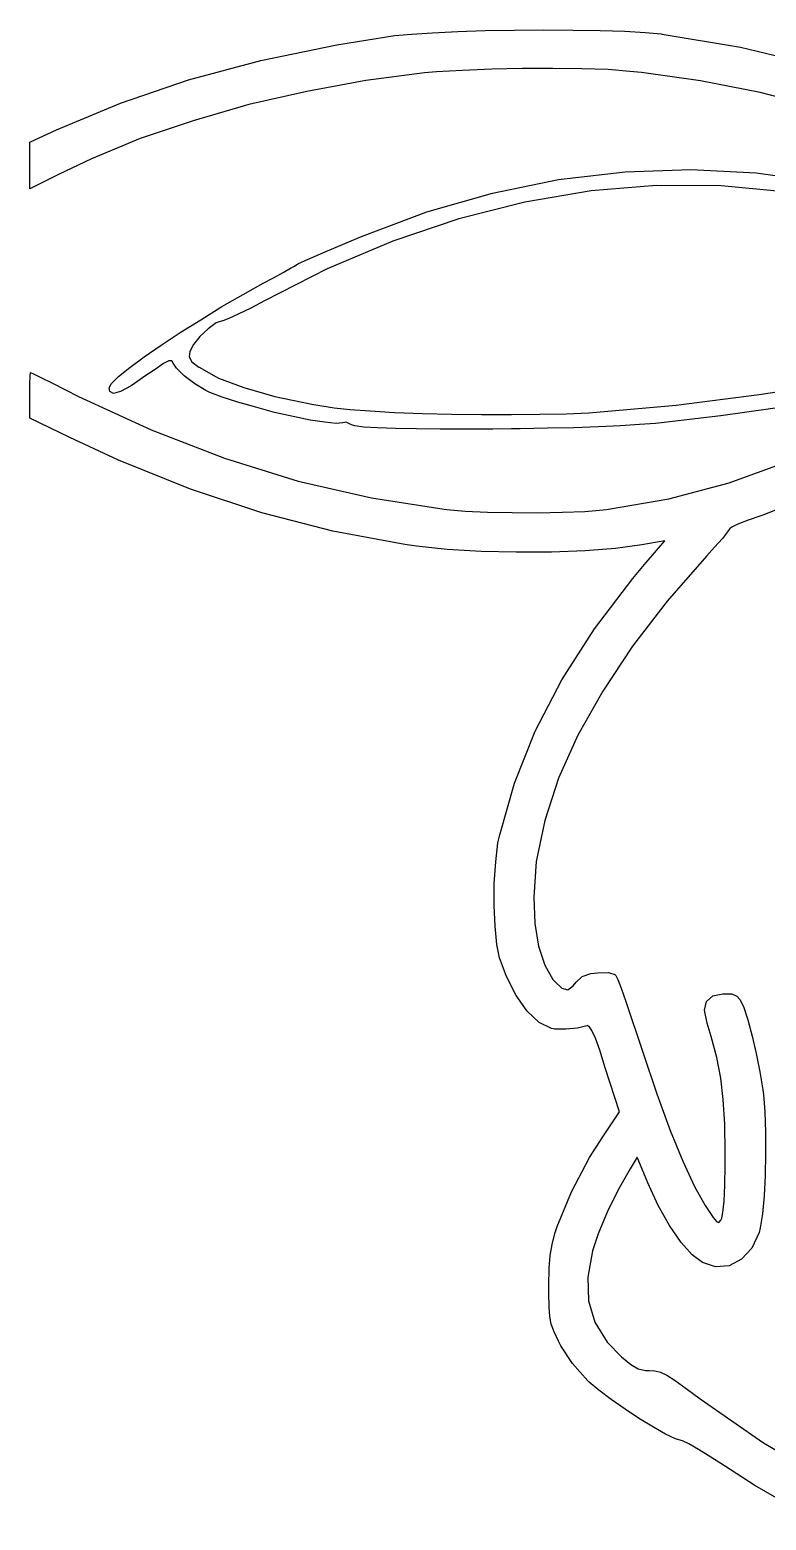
# Model space of a CAD drawing. Extents: x 93.8 to 150, y -109.7 to -90.2.
# Drawn here: x 103.365 to 105.381, y -109.075 to -104.993 of the extents above; entities that cross this region are included whole.
import ezdxf

# ---------------------------------------------------------------- set-up
doc = ezdxf.new("R2010")
doc.units = 0
doc.layers.add('BLACK', color=7, linetype='CONTINUOUS')

msp = doc.modelspace()

# ---------------------------------------------------------------- linework, layer by layer
at = {"layer": 'BLACK', "linetype": 'CONTINUOUS'}
for p, q in [((104.206, -105.034), (104.365, -105.009)), ((104.365, -105.009), (104.41, -105.005)), ((104.41, -105.005), (104.468, -105.001)), ((104.468, -105.001), (104.537, -104.998)), ((104.537, -104.998), (104.612, -104.995)), ((104.612, -104.995), (104.692, -104.994)), ((104.692, -104.994), (104.773, -104.993)), ((104.773, -104.993), (104.852, -104.994)), ((104.852, -104.994), (104.927, -104.995)), ((104.927, -104.995), (104.994, -104.997)), ((104.994, -104.997), (105.05, -105)), ((105.05, -105), (105.094, -105.004)), ((105.094, -105.004), (105.097, -105.005)), ((105.097, -105.005), (105.311, -105.041)), ((103.998, -105.077), (104.206, -105.034)), ((105.311, -105.041), (105.514, -105.089)), ((103.8, -105.13), (103.998, -105.077)), ((104.446, -105.111), (104.285, -105.132)), ((104.479, -105.108), (104.446, -105.111)), ((104.55, -105.104), (104.479, -105.108)), ((104.63, -105.101), (104.55, -105.104)), ((104.713, -105.099), (104.63, -105.101)), ((104.797, -105.099), (104.713, -105.099)), ((104.877, -105.1), (104.797, -105.099)), ((104.949, -105.102), (104.877, -105.1)), ((105.008, -105.107), (104.949, -105.102)), ((105.04, -105.11), (105.008, -105.107)), ((105.202, -105.133), (105.04, -105.11)), ((103.613, -105.194), (103.8, -105.13)), ((104.285, -105.132), (104.124, -105.162)), ((105.365, -105.165), (105.202, -105.133)), ((104.124, -105.162), (103.965, -105.198)), ((105.523, -105.205), (105.365, -105.165)), ((103.438, -105.267), (103.613, -105.194)), ((103.965, -105.198), (103.812, -105.242)), ((103.365, -105.301), (103.438, -105.267)), ((103.812, -105.242), (103.667, -105.291)), ((103.365, -105.429), (103.365, -105.301)), ((103.667, -105.291), (103.534, -105.346)), ((103.534, -105.346), (103.444, -105.389)), ((103.444, -105.389), (103.365, -105.429)), ((104.813, -105.403), (104.995, -105.382)), ((104.995, -105.382), (105.175, -105.376)), ((105.175, -105.376), (105.354, -105.385)), ((105.354, -105.385), (105.53, -105.41)), ((104.632, -105.44), (104.813, -105.403)), ((104.902, -105.434), (104.721, -105.465)), ((105.081, -105.419), (104.902, -105.434)), ((105.258, -105.42), (105.081, -105.419)), ((105.432, -105.437), (105.258, -105.42)), ((104.452, -105.492), (104.632, -105.44)), ((104.721, -105.465), (104.54, -105.511)), ((104.273, -105.559), (104.452, -105.492)), ((104.54, -105.511), (104.359, -105.572)), ((104.245, -105.571), (104.273, -105.559)), ((104.167, -105.604), (104.204, -105.588)), ((104.359, -105.572), (104.179, -105.648)), ((104.204, -105.588), (104.245, -105.571)), ((104.079, -105.646), (104.09, -105.64)), ((104.09, -105.64), (104.099, -105.634)), ((104.09, -105.64), (104.09, -105.64)), ((104.099, -105.634), (104.119, -105.625)), ((104.119, -105.625), (104.14, -105.616)), ((104.14, -105.616), (104.167, -105.604)), ((104.004, -105.687), (104.032, -105.672)), ((104.179, -105.648), (104.008, -105.735)), ((104.032, -105.672), (104.059, -105.658)), ((104.059, -105.658), (104.079, -105.646)), ((103.891, -105.751), (103.949, -105.718)), ((103.949, -105.718), (104.004, -105.687)), ((103.833, -105.787), (103.891, -105.751)), ((103.97, -105.755), (103.936, -105.772)), ((104.008, -105.735), (103.97, -105.755)), ((103.777, -105.822), (103.833, -105.787)), ((103.875, -105.796), (103.853, -105.812)), ((103.893, -105.79), (103.875, -105.796)), ((103.894, -105.79), (103.893, -105.79)), ((103.91, -105.784), (103.894, -105.79)), ((103.936, -105.772), (103.91, -105.784)), ((103.725, -105.857), (103.777, -105.822)), ((103.831, -105.833), (103.813, -105.855)), ((103.853, -105.812), (103.831, -105.833)), ((103.678, -105.889), (103.725, -105.857)), ((103.803, -105.874), (103.801, -105.889)), ((103.813, -105.855), (103.803, -105.874)), ((103.803, -105.874), (103.803, -105.874)), ((103.608, -105.943), (103.639, -105.918)), ((103.639, -105.918), (103.678, -105.889)), ((103.708, -105.923), (103.683, -105.94)), ((103.731, -105.907), (103.708, -105.923)), ((103.746, -105.9), (103.731, -105.907)), ((103.754, -105.9), (103.746, -105.9)), ((103.758, -105.906), (103.754, -105.9)), ((103.767, -105.92), (103.758, -105.906)), ((103.788, -105.941), (103.767, -105.92)), ((103.801, -105.889), (103.809, -105.902)), ((103.809, -105.902), (103.828, -105.917)), ((103.828, -105.917), (103.829, -105.917)), ((103.829, -105.917), (103.882, -105.947)), ((103.365, -105.964), (103.366, -105.942)), ((103.365, -105.994), (103.365, -105.964)), ((103.366, -105.942), (103.367, -105.932)), ((103.367, -105.932), (103.367, -105.932)), ((103.367, -105.932), (103.375, -105.935)), ((103.375, -105.935), (103.395, -105.945)), ((103.395, -105.945), (103.425, -105.96)), ((103.425, -105.96), (103.463, -105.979)), ((103.582, -105.974), (103.589, -105.962)), ((103.589, -105.962), (103.608, -105.943)), ((103.643, -105.968), (103.613, -105.984)), ((103.683, -105.94), (103.643, -105.968)), ((103.817, -105.963), (103.788, -105.941)), ((103.847, -105.981), (103.817, -105.963)), ((103.882, -105.947), (103.951, -105.973)), ((105.362, -105.992), (105.596, -105.956)), ((103.365, -106.057), (103.365, -105.994)), ((103.463, -105.979), (103.498, -105.997)), ((103.498, -105.997), (103.697, -106.089)), ((103.584, -105.984), (103.582, -105.974)), ((103.594, -105.989), (103.584, -105.984)), ((103.613, -105.984), (103.594, -105.989)), ((103.858, -105.986), (103.847, -105.981)), ((103.892, -105.999), (103.858, -105.986)), ((103.935, -106.013), (103.892, -105.999)), ((103.951, -105.973), (104.036, -105.997)), ((104.036, -105.997), (104.137, -106.018)), ((105.135, -106.021), (105.362, -105.992)), ((103.984, -106.027), (103.935, -106.013)), ((104.035, -106.041), (103.984, -106.027)), ((104.086, -106.052), (104.035, -106.041)), ((104.137, -106.018), (104.198, -106.028)), ((104.198, -106.028), (104.241, -106.033)), ((104.241, -106.033), (104.297, -106.037)), ((104.297, -106.037), (104.364, -106.041)), ((104.364, -106.041), (104.44, -106.044)), ((104.44, -106.044), (104.52, -106.046)), ((104.52, -106.046), (104.602, -106.047)), ((104.602, -106.047), (104.684, -106.047)), ((104.684, -106.047), (104.762, -106.046)), ((104.762, -106.046), (104.834, -106.045)), ((104.834, -106.045), (104.896, -106.042)), ((104.896, -106.042), (104.917, -106.04)), ((104.917, -106.04), (105.135, -106.021)), ((105.257, -106.05), (105.078, -106.071)), ((105.484, -106.018), (105.257, -106.05)), ((103.475, -106.11), (103.365, -106.057)), ((103.697, -106.089), (103.898, -106.166)), ((104.133, -106.062), (104.086, -106.052)), ((104.173, -106.068), (104.133, -106.062)), ((104.204, -106.071), (104.173, -106.068)), ((104.222, -106.069), (104.204, -106.071)), ((104.231, -106.068), (104.222, -106.069)), ((104.246, -106.075), (104.231, -106.068)), ((104.255, -106.078), (104.246, -106.075)), ((104.28, -106.081), (104.255, -106.078)), ((104.317, -106.083), (104.28, -106.081)), ((104.366, -106.085), (104.317, -106.083)), ((104.424, -106.086), (104.366, -106.085)), ((104.489, -106.087), (104.424, -106.086)), ((104.559, -106.087), (104.489, -106.087)), ((104.633, -106.087), (104.559, -106.087)), ((104.684, -106.086), (104.633, -106.087)), ((104.708, -106.086), (104.684, -106.086)), ((104.783, -106.084), (104.708, -106.086)), ((104.855, -106.083), (104.783, -106.084)), ((104.922, -106.08), (104.855, -106.083)), ((104.983, -106.078), (104.922, -106.08)), ((105.035, -106.074), (104.983, -106.078)), ((105.078, -106.071), (105.035, -106.074)), ((103.608, -106.172), (103.475, -106.11)), ((103.805, -106.251), (103.608, -106.172)), ((103.898, -106.166), (104.1, -106.229)), ((105.28, -106.234), (105.438, -106.176)), ((104, -106.316), (103.805, -106.251)), ((104.1, -106.229), (104.301, -106.275)), ((105.115, -106.278), (105.28, -106.234)), ((104.301, -106.275), (104.5, -106.306)), ((104.944, -106.307), (105.115, -106.278)), ((104.195, -106.366), (104, -106.316)), ((104.5, -106.306), (104.507, -106.307)), ((104.507, -106.307), (104.557, -106.311)), ((104.557, -106.311), (104.618, -106.314)), ((104.618, -106.314), (104.686, -106.315)), ((104.686, -106.315), (104.756, -106.316)), ((104.756, -106.316), (104.824, -106.314)), ((104.824, -106.314), (104.885, -106.312)), ((104.885, -106.312), (104.935, -106.308)), ((104.935, -106.308), (104.944, -106.307)), ((105.332, -106.336), (105.304, -106.347)), ((105.367, -106.324), (105.332, -106.336)), ((105.372, -106.322), (105.367, -106.324)), ((105.434, -106.298), (105.372, -106.322)), ((104.392, -106.403), (104.195, -106.366)), ((105.276, -106.368), (105.262, -106.386)), ((105.282, -106.359), (105.276, -106.368)), ((105.287, -106.355), (105.282, -106.359)), ((105.304, -106.347), (105.287, -106.355)), ((104.424, -106.407), (104.392, -106.403)), ((104.508, -106.416), (104.424, -106.407)), ((104.601, -106.422), (104.508, -106.416)), ((104.969, -106.414), (104.886, -106.42)), ((105.041, -106.404), (104.969, -106.414)), ((105.104, -106.393), (105.041, -106.404)), ((105.053, -106.452), (105.104, -106.393)), ((105.24, -106.41), (105.218, -106.435)), ((105.262, -106.386), (105.24, -106.41)), ((104.697, -106.424), (104.601, -106.422)), ((104.794, -106.424), (104.697, -106.424)), ((104.886, -106.42), (104.794, -106.424)), ((105.016, -106.496), (105.053, -106.452)), ((105.218, -106.435), (105.11, -106.558)), ((104.911, -106.634), (105.016, -106.496)), ((105.11, -106.558), (105.015, -106.681)), ((104.822, -106.773), (104.911, -106.634)), ((105.015, -106.681), (104.934, -106.804)), ((104.749, -106.914), (104.822, -106.773)), ((104.934, -106.804), (104.866, -106.925)), ((104.692, -107.056), (104.749, -106.914)), ((104.866, -106.925), (104.813, -107.043)), ((104.652, -107.198), (104.692, -107.056)), ((104.813, -107.043), (104.775, -107.159)), ((104.775, -107.159), (104.752, -107.271)), ((104.641, -107.272), (104.647, -107.22)), ((104.647, -107.22), (104.652, -107.198)), ((104.637, -107.331), (104.641, -107.272)), ((104.752, -107.271), (104.745, -107.369)), ((104.637, -107.391), (104.637, -107.331)), ((104.639, -107.448), (104.637, -107.391)), ((104.745, -107.369), (104.748, -107.441)), ((104.644, -107.498), (104.639, -107.448)), ((104.748, -107.441), (104.758, -107.503)), ((104.651, -107.535), (104.644, -107.498)), ((104.758, -107.503), (104.775, -107.555)), ((104.67, -107.586), (104.651, -107.535)), ((104.775, -107.555), (104.797, -107.594)), ((104.697, -107.638), (104.67, -107.586)), ((104.797, -107.594), (104.803, -107.6)), ((104.803, -107.6), (104.822, -107.618)), ((104.853, -107.611), (104.861, -107.601)), ((104.861, -107.601), (104.878, -107.586)), ((104.878, -107.586), (104.901, -107.578)), ((104.901, -107.578), (104.92, -107.576)), ((104.92, -107.576), (104.95, -107.575)), ((104.95, -107.575), (104.967, -107.58)), ((104.967, -107.58), (104.97, -107.583)), ((104.97, -107.583), (104.975, -107.594)), ((104.975, -107.594), (104.984, -107.618)), ((104.727, -107.681), (104.697, -107.638)), ((104.822, -107.618), (104.838, -107.622)), ((104.838, -107.622), (104.853, -107.611)), ((104.984, -107.618), (104.997, -107.654)), ((105.218, -107.654), (105.235, -107.639)), ((105.235, -107.639), (105.263, -107.633)), ((105.263, -107.633), (105.287, -107.633)), ((105.287, -107.633), (105.301, -107.64)), ((105.301, -107.64), (105.31, -107.65)), ((104.76, -107.712), (104.727, -107.681)), ((104.997, -107.654), (105.012, -107.698)), ((105.213, -107.678), (105.218, -107.654)), ((105.22, -107.714), (105.213, -107.678)), ((105.31, -107.65), (105.32, -107.671)), ((105.32, -107.671), (105.331, -107.705)), ((104.794, -107.728), (104.76, -107.712)), ((104.89, -107.721), (104.865, -107.727)), ((104.891, -107.72), (104.89, -107.721)), ((104.897, -107.723), (104.891, -107.72)), ((104.904, -107.734), (104.897, -107.723)), ((105.012, -107.698), (105.029, -107.749)), ((105.231, -107.75), (105.22, -107.714)), ((105.331, -107.705), (105.343, -107.749)), ((104.803, -107.73), (104.794, -107.728)), ((104.833, -107.73), (104.803, -107.73)), ((104.865, -107.727), (104.833, -107.73)), ((104.914, -107.755), (104.904, -107.734)), ((104.926, -107.788), (104.914, -107.755)), ((105.029, -107.749), (105.043, -107.79)), ((105.246, -107.808), (105.231, -107.75)), ((105.343, -107.749), (105.354, -107.797)), ((104.941, -107.836), (104.926, -107.788)), ((105.043, -107.79), (105.082, -107.907)), ((105.354, -107.797), (105.364, -107.847)), ((104.98, -107.957), (104.941, -107.836)), ((105.257, -107.864), (105.246, -107.808)), ((105.264, -107.923), (105.257, -107.864)), ((105.364, -107.847), (105.372, -107.896)), ((105.082, -107.907), (105.119, -108.008)), ((105.268, -107.99), (105.264, -107.923)), ((105.372, -107.896), (105.374, -107.909)), ((105.374, -107.909), (105.378, -107.957)), ((104.934, -108.025), (104.98, -107.957)), ((105.378, -107.957), (105.38, -108.012)), ((105.119, -108.008), (105.153, -108.092)), ((105.269, -108.069), (105.268, -107.99)), ((104.898, -108.082), (104.934, -108.025)), ((105.38, -108.012), (105.38, -108.071)), ((104.848, -108.176), (104.898, -108.082)), ((105.028, -108.081), (105.009, -108.113)), ((105.048, -108.129), (105.028, -108.081)), ((105.269, -108.103), (105.269, -108.069)), ((105.38, -108.071), (105.379, -108.131)), ((105.009, -108.113), (104.976, -108.17)), ((105.057, -108.151), (105.048, -108.129)), ((105.153, -108.092), (105.185, -108.161)), ((105.268, -108.157), (105.269, -108.103)), ((105.379, -108.131), (105.376, -108.187)), ((104.976, -108.17), (104.946, -108.231)), ((105.086, -108.213), (105.057, -108.151)), ((105.185, -108.161), (105.214, -108.213)), ((105.266, -108.201), (105.268, -108.157)), ((104.809, -108.271), (104.848, -108.176)), ((105.117, -108.268), (105.086, -108.213)), ((105.214, -108.213), (105.22, -108.221)), ((105.263, -108.232), (105.266, -108.201)), ((105.376, -108.187), (105.371, -108.236)), ((104.946, -108.231), (104.921, -108.291)), ((105.22, -108.221), (105.236, -108.246)), ((105.236, -108.246), (105.246, -108.258)), ((105.252, -108.26), (105.257, -108.253)), ((105.257, -108.253), (105.26, -108.248)), ((105.26, -108.248), (105.263, -108.232)), ((105.371, -108.236), (105.365, -108.274)), ((104.795, -108.32), (104.803, -108.29)), ((104.803, -108.29), (104.809, -108.271)), ((104.921, -108.291), (104.906, -108.337)), ((105.149, -108.314), (105.117, -108.268)), ((105.246, -108.258), (105.252, -108.26)), ((105.362, -108.287), (105.342, -108.33)), ((105.365, -108.274), (105.362, -108.287)), ((104.79, -108.35), (104.795, -108.32)), ((105.179, -108.348), (105.149, -108.314)), ((105.342, -108.33), (105.314, -108.36)), ((104.787, -108.385), (104.79, -108.35)), ((104.906, -108.337), (104.893, -108.409)), ((105.207, -108.369), (105.179, -108.348)), ((105.243, -108.381), (105.207, -108.369)), ((105.314, -108.36), (105.28, -108.378)), ((104.786, -108.432), (104.787, -108.385)), ((104.893, -108.409), (104.895, -108.474)), ((105.28, -108.378), (105.243, -108.381)), ((104.786, -108.455), (104.786, -108.432)), ((104.787, -108.491), (104.786, -108.455)), ((104.789, -108.517), (104.787, -108.491)), ((104.895, -108.474), (104.912, -108.533)), ((104.793, -108.538), (104.789, -108.517)), ((104.801, -108.559), (104.793, -108.538)), ((104.912, -108.533), (104.946, -108.587)), ((104.813, -108.585), (104.801, -108.559)), ((104.819, -108.597), (104.813, -108.585)), ((104.851, -108.646), (104.819, -108.597)), ((104.946, -108.587), (104.985, -108.628)), ((104.893, -108.693), (104.851, -108.646)), ((104.985, -108.628), (105.011, -108.649)), ((105.011, -108.649), (105.031, -108.66)), ((105.031, -108.66), (105.051, -108.665)), ((104.897, -108.697), (104.893, -108.693)), ((104.923, -108.719), (104.897, -108.697)), ((105.051, -108.665), (105.062, -108.665)), ((105.062, -108.665), (105.077, -108.666)), ((105.077, -108.666), (105.092, -108.67)), ((105.092, -108.67), (105.109, -108.678)), ((105.109, -108.678), (105.132, -108.692)), ((105.132, -108.692), (105.162, -108.714)), ((104.957, -108.744), (104.923, -108.719)), ((104.995, -108.771), (104.957, -108.744)), ((105.162, -108.714), (105.201, -108.743)), ((105.201, -108.743), (105.374, -108.863)), ((105.035, -108.797), (104.995, -108.771)), ((105.073, -108.82), (105.035, -108.797)), ((105.106, -108.839), (105.073, -108.82)), ((105.133, -108.852), (105.106, -108.839)), ((105.149, -108.857), (105.133, -108.852)), ((105.152, -108.858), (105.149, -108.857)), ((105.17, -108.866), (105.152, -108.858)), ((105.196, -108.881), (105.17, -108.866)), ((105.374, -108.863), (105.553, -108.968)), ((105.23, -108.902), (105.196, -108.881)), ((105.267, -108.926), (105.23, -108.902)), ((105.35, -108.98), (105.267, -108.926)), ((105.515, -109.075), (105.35, -108.98))]:
    msp.add_line(p, q, dxfattribs=at)

doc.saveas('drawing.dxf')
